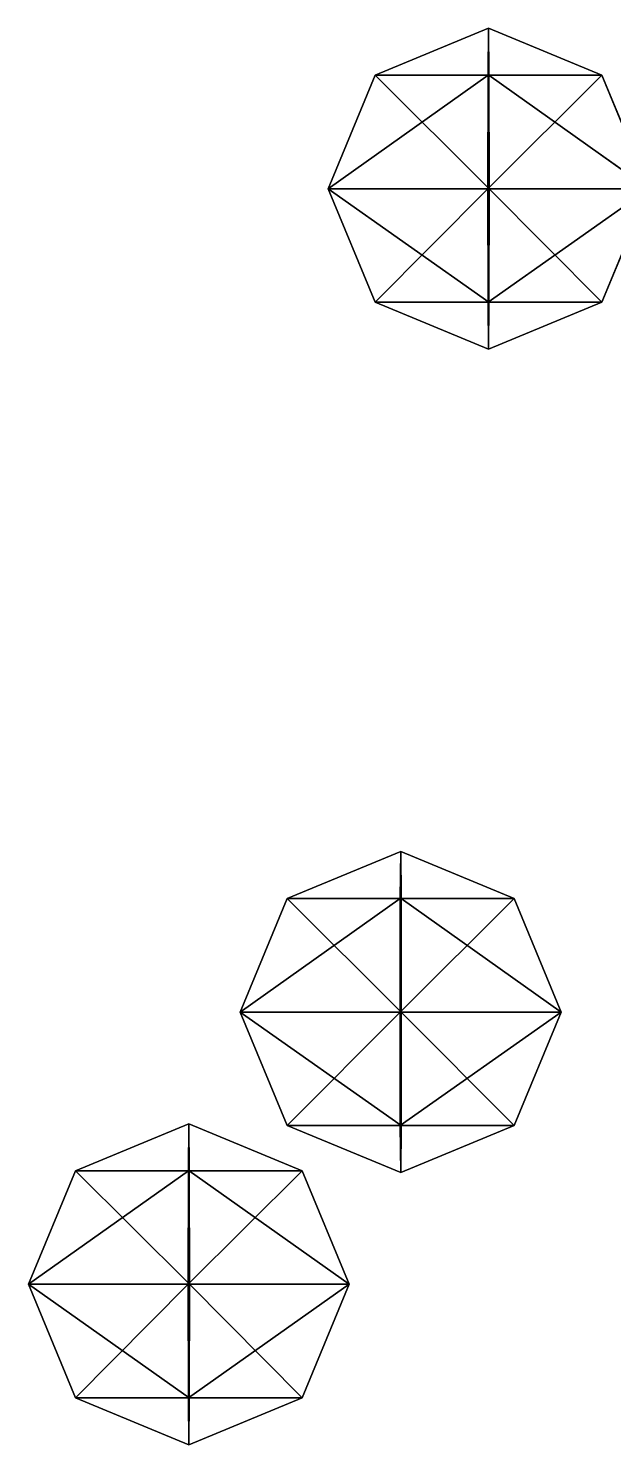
# Model space of a CAD drawing. Header units: metres. Extents: x -221 to 289, y -256 to 250.
# Drawn here: x 9.96 to 24.55, y -140.28 to -104.96 of the extents above; entities that cross this region are included whole.
import ezdxf

# ---------------------------------------------------------------- set-up
doc = ezdxf.new("R2010")
doc.units = ezdxf.units.M

msp = doc.modelspace()

# ---------------------------------------------------------------- linework, layer by layer
for p, q in [((21.430176, -104.96292, -684.50684), (18.601765, -106.13449, -684.4974)), ((21.430176, -104.96292, -684.50684), (21.420715, -106.13449, -687.33527)), ((21.430176, -104.96292, -684.50684), (24.258587, -106.13449, -684.5163)), ((21.430176, -104.96292, -684.50684), (21.439636, -106.13449, -681.6784)), ((18.601765, -106.13449, -684.4974), (17.430199, -108.96292, -684.49347)), ((21.420715, -106.13449, -687.33527), (17.430199, -108.96292, -684.49347)), ((21.439636, -106.13449, -681.6784), (18.601765, -106.13449, -684.4974)), ((18.601765, -106.13449, -684.4974), (21.420715, -106.13449, -687.33527)), ((18.601765, -106.13449, -684.4974), (21.443554, -108.96292, -680.50684)), ((21.420715, -106.13449, -687.33527), (21.416798, -108.96292, -688.50684)), ((24.258587, -106.13449, -684.5163), (21.416798, -108.96292, -688.50684)), ((21.420715, -106.13449, -687.33527), (24.258587, -106.13449, -684.5163)), ((24.258587, -106.13449, -684.5163), (21.439636, -106.13449, -681.6784)), ((21.439636, -106.13449, -681.6784), (25.430153, -108.96292, -684.5202)), ((21.439636, -106.13449, -681.6784), (21.443554, -108.96292, -680.50684)), ((24.258587, -106.13449, -684.5163), (25.430153, -108.96292, -684.5202)), ((21.443554, -108.96292, -680.50684), (17.430199, -108.96292, -684.49347)), ((17.430199, -108.96292, -684.49347), (21.416798, -108.96292, -688.50684)), ((17.430199, -108.96292, -684.49347), (21.439636, -111.79135, -681.6784)), ((17.430199, -108.96292, -684.49347), (18.601765, -111.79135, -684.4974)), ((21.416798, -108.96292, -688.50684), (18.601765, -111.79135, -684.4974)), ((21.416798, -108.96292, -688.50684), (25.430153, -108.96292, -684.5202)), ((21.416798, -108.96292, -688.50684), (21.420715, -111.79135, -687.33527)), ((25.430153, -108.96292, -684.5202), (21.420715, -111.79135, -687.33527)), ((21.443554, -108.96292, -680.50684), (21.439636, -111.79135, -681.6784)), ((25.430153, -108.96292, -684.5202), (21.443554, -108.96292, -680.50684)), ((21.443554, -108.96292, -680.50684), (24.258587, -111.79135, -684.5163)), ((25.430153, -108.96292, -684.5202), (24.258587, -111.79135, -684.5163)), ((21.439636, -111.79135, -681.6784), (18.601765, -111.79135, -684.4974)), ((18.601765, -111.79135, -684.4974), (21.420715, -111.79135, -687.33527)), ((18.601765, -111.79135, -684.4974), (21.430176, -112.96292, -684.50684)), ((21.420715, -111.79135, -687.33527), (24.258587, -111.79135, -684.5163)), ((21.420715, -111.79135, -687.33527), (21.430176, -112.96292, -684.50684)), ((24.258587, -111.79135, -684.5163), (21.430176, -112.96292, -684.50684)), ((21.439636, -111.79135, -681.6784), (21.430176, -112.96292, -684.50684)), ((24.258587, -111.79135, -684.5163), (21.439636, -111.79135, -681.6784)), ((19.24176, -125.495255, -697.129), (16.41335, -126.666824, -697.11957)), ((19.24176, -125.495255, -697.129), (19.2323, -126.666824, -699.95746)), ((19.24176, -125.495255, -697.129), (22.070171, -126.666824, -697.1385)), ((19.24176, -125.495255, -697.129), (19.25122, -126.666824, -694.3006)), ((16.41335, -126.666824, -697.11957), (15.241782, -129.49525, -697.11566)), ((19.2323, -126.666824, -699.95746), (15.241782, -129.49525, -697.11566)), ((19.25122, -126.666824, -694.3006), (16.41335, -126.666824, -697.11957)), ((16.41335, -126.666824, -697.11957), (19.2323, -126.666824, -699.95746)), ((16.41335, -126.666824, -697.11957), (19.255138, -129.49525, -693.129)), ((19.2323, -126.666824, -699.95746), (19.228382, -129.49525, -701.129)), ((22.070171, -126.666824, -697.1385), (19.228382, -129.49525, -701.129)), ((19.2323, -126.666824, -699.95746), (22.070171, -126.666824, -697.1385)), ((22.070171, -126.666824, -697.1385), (19.25122, -126.666824, -694.3006)), ((19.25122, -126.666824, -694.3006), (23.241737, -129.49525, -697.1424)), ((19.25122, -126.666824, -694.3006), (19.255138, -129.49525, -693.129)), ((22.070171, -126.666824, -697.1385), (23.241737, -129.49525, -697.1424)), ((19.255138, -129.49525, -693.129), (15.241782, -129.49525, -697.11566)), ((15.241782, -129.49525, -697.11566), (19.228382, -129.49525, -701.129)), ((15.241782, -129.49525, -697.11566), (19.25122, -132.32368, -694.3006)), ((15.241782, -129.49525, -697.11566), (16.41335, -132.32368, -697.11957)), ((19.228382, -129.49525, -701.129), (16.41335, -132.32368, -697.11957)), ((19.228382, -129.49525, -701.129), (23.241737, -129.49525, -697.1424)), ((19.228382, -129.49525, -701.129), (19.2323, -132.32368, -699.95746)), ((23.241737, -129.49525, -697.1424), (19.2323, -132.32368, -699.95746)), ((19.255138, -129.49525, -693.129), (19.25122, -132.32368, -694.3006)), ((23.241737, -129.49525, -697.1424), (19.255138, -129.49525, -693.129)), ((19.255138, -129.49525, -693.129), (22.070171, -132.32368, -697.1385)), ((23.241737, -129.49525, -697.1424), (22.070171, -132.32368, -697.1385)), ((13.961227, -132.28424, -791.0296), (11.132816, -133.45581, -791.02014)), ((13.961227, -132.28424, -791.0296), (13.951768, -133.45581, -793.85803)), ((13.961227, -132.28424, -791.0296), (16.789639, -133.45581, -791.03906)), ((13.961227, -132.28424, -791.0296), (13.970687, -133.45581, -788.2012)), ((19.25122, -132.32368, -694.3006), (16.41335, -132.32368, -697.11957)), ((16.41335, -132.32368, -697.11957), (19.2323, -132.32368, -699.95746)), ((16.41335, -132.32368, -697.11957), (19.24176, -133.49525, -697.129)), ((19.2323, -132.32368, -699.95746), (22.070171, -132.32368, -697.1385)), ((19.2323, -132.32368, -699.95746), (19.24176, -133.49525, -697.129)), ((22.070171, -132.32368, -697.1385), (19.24176, -133.49525, -697.129)), ((19.25122, -132.32368, -694.3006), (19.24176, -133.49525, -697.129)), ((22.070171, -132.32368, -697.1385), (19.25122, -132.32368, -694.3006)), ((11.132816, -133.45581, -791.02014), (9.961249, -136.28424, -791.01624)), ((13.951768, -133.45581, -793.85803), (9.961249, -136.28424, -791.01624)), ((13.970687, -133.45581, -788.2012), (11.132816, -133.45581, -791.02014)), ((11.132816, -133.45581, -791.02014), (13.951768, -133.45581, -793.85803)), ((11.132816, -133.45581, -791.02014), (13.974606, -136.28424, -787.0296)), ((13.951768, -133.45581, -793.85803), (13.947849, -136.28424, -795.0296)), ((16.789639, -133.45581, -791.03906), (13.947849, -136.28424, -795.0296)), ((13.951768, -133.45581, -793.85803), (16.789639, -133.45581, -791.03906)), ((16.789639, -133.45581, -791.03906), (13.970687, -133.45581, -788.2012)), ((13.970687, -133.45581, -788.2012), (17.961205, -136.28424, -791.04297)), ((13.970687, -133.45581, -788.2012), (13.974606, -136.28424, -787.0296)), ((16.789639, -133.45581, -791.03906), (17.961205, -136.28424, -791.04297)), ((13.974606, -136.28424, -787.0296), (9.961249, -136.28424, -791.01624)), ((9.961249, -136.28424, -791.01624), (13.947849, -136.28424, -795.0296)), ((9.961249, -136.28424, -791.01624), (13.970687, -139.11267, -788.2012)), ((9.961249, -136.28424, -791.01624), (11.132816, -139.11267, -791.02014)), ((13.947849, -136.28424, -795.0296), (11.132816, -139.11267, -791.02014)), ((13.947849, -136.28424, -795.0296), (17.961205, -136.28424, -791.04297)), ((13.947849, -136.28424, -795.0296), (13.951768, -139.11267, -793.85803)), ((17.961205, -136.28424, -791.04297), (13.951768, -139.11267, -793.85803)), ((13.974606, -136.28424, -787.0296), (13.970687, -139.11267, -788.2012)), ((17.961205, -136.28424, -791.04297), (13.974606, -136.28424, -787.0296)), ((13.974606, -136.28424, -787.0296), (16.789639, -139.11267, -791.03906)), ((17.961205, -136.28424, -791.04297), (16.789639, -139.11267, -791.03906)), ((13.970687, -139.11267, -788.2012), (11.132816, -139.11267, -791.02014)), ((11.132816, -139.11267, -791.02014), (13.951768, -139.11267, -793.85803)), ((11.132816, -139.11267, -791.02014), (13.961227, -140.28424, -791.0296)), ((13.951768, -139.11267, -793.85803), (16.789639, -139.11267, -791.03906)), ((13.951768, -139.11267, -793.85803), (13.961227, -140.28424, -791.0296)), ((16.789639, -139.11267, -791.03906), (13.961227, -140.28424, -791.0296)), ((13.970687, -139.11267, -788.2012), (13.961227, -140.28424, -791.0296)), ((16.789639, -139.11267, -791.03906), (13.970687, -139.11267, -788.2012))]:
    msp.add_line(p, q)
for points in [[(21.439636, -106.13449, -681.6784), (21.430176, -104.96292, -684.50684), (18.601765, -106.13449, -684.4974), (18.601864, -106.13439, -684.49725)], [(18.601765, -106.13449, -684.4974), (21.430176, -104.96292, -684.50684), (21.420715, -106.13449, -687.33527), (21.420815, -106.13439, -687.33514)], [(21.420715, -106.13449, -687.33527), (21.430176, -104.96292, -684.50684), (24.258587, -106.13449, -684.5163), (24.258686, -106.13439, -684.5162)], [(24.258587, -106.13449, -684.5163), (21.430176, -104.96292, -684.50684), (21.439636, -106.13449, -681.6784), (21.439735, -106.13439, -681.6783)], [(17.430199, -108.96292, -684.49347), (18.601765, -106.13449, -684.4974), (21.420715, -106.13449, -687.33527), (21.420815, -106.13439, -687.33514)], [(21.443554, -108.96292, -680.50684), (18.601765, -106.13449, -684.4974), (17.430199, -108.96292, -684.49347), (17.430298, -108.96282, -684.49335)], [(17.430199, -108.96292, -684.49347), (21.420715, -106.13449, -687.33527), (21.416798, -108.96292, -688.50684), (21.416897, -108.96282, -688.5067)], [(21.443554, -108.96292, -680.50684), (21.439636, -106.13449, -681.6784), (18.601765, -106.13449, -684.4974), (18.601864, -106.13439, -684.49725)], [(21.416798, -108.96292, -688.50684), (21.420715, -106.13449, -687.33527), (24.258587, -106.13449, -684.5163), (24.258686, -106.13439, -684.5162)], [(21.416798, -108.96292, -688.50684), (24.258587, -106.13449, -684.5163), (25.430153, -108.96292, -684.5202), (25.430252, -108.96282, -684.5201)], [(25.430153, -108.96292, -684.5202), (24.258587, -106.13449, -684.5163), (21.439636, -106.13449, -681.6784), (21.439735, -106.13439, -681.6783)], [(25.430153, -108.96292, -684.5202), (21.439636, -106.13449, -681.6784), (21.443554, -108.96292, -680.50684), (21.443653, -108.96282, -680.5067)], [(21.416798, -108.96292, -688.50684), (21.416798, -108.96292, -688.50684), (17.430199, -108.96292, -684.49347), (17.430298, -108.96282, -684.49335)], [(21.439636, -111.79135, -681.6784), (21.443554, -108.96292, -680.50684), (17.430199, -108.96292, -684.49347), (17.430298, -108.96282, -684.49335)], [(18.601765, -111.79135, -684.4974), (17.430199, -108.96292, -684.49347), (21.416798, -108.96292, -688.50684), (21.416897, -108.96282, -688.5067)], [(21.439636, -111.79135, -681.6784), (17.430199, -108.96292, -684.49347), (18.601765, -111.79135, -684.4974), (18.601864, -111.79125, -684.49725)], [(18.601765, -111.79135, -684.4974), (21.416798, -108.96292, -688.50684), (21.420715, -111.79135, -687.33527), (21.420815, -111.79125, -687.33514)], [(21.420715, -111.79135, -687.33527), (21.416798, -108.96292, -688.50684), (25.430153, -108.96292, -684.5202), (25.430252, -108.96282, -684.5201)], [(21.420715, -111.79135, -687.33527), (25.430153, -108.96292, -684.5202), (24.258587, -111.79135, -684.5163), (24.258686, -111.79125, -684.5162)], [(24.258587, -111.79135, -684.5163), (21.443554, -108.96292, -680.50684), (21.439636, -111.79135, -681.6784), (21.439735, -111.79125, -681.6783)], [(24.258587, -111.79135, -684.5163), (25.430153, -108.96292, -684.5202), (21.443554, -108.96292, -680.50684), (21.443653, -108.96282, -680.5067)], [(21.420715, -111.79135, -687.33527), (21.420715, -111.79135, -687.33527), (18.601765, -111.79135, -684.4974), (18.601864, -111.79125, -684.49725)], [(21.430176, -112.96292, -684.50684), (21.439636, -111.79135, -681.6784), (18.601765, -111.79135, -684.4974), (18.601864, -111.79125, -684.49725)], [(21.430176, -112.96292, -684.50684), (18.601765, -111.79135, -684.4974), (21.420715, -111.79135, -687.33527), (21.420815, -111.79125, -687.33514)], [(21.430176, -112.96292, -684.50684), (21.420715, -111.79135, -687.33527), (24.258587, -111.79135, -684.5163), (24.258686, -111.79125, -684.5162)], [(21.430176, -112.96292, -684.50684), (24.258587, -111.79135, -684.5163), (21.439636, -111.79135, -681.6784), (21.439735, -111.79125, -681.6783)], [(19.25122, -126.666824, -694.3006), (19.24176, -125.495255, -697.129), (16.41335, -126.666824, -697.11957), (16.413448, -126.666725, -697.11945)], [(16.41335, -126.666824, -697.11957), (19.24176, -125.495255, -697.129), (19.2323, -126.666824, -699.95746), (19.232399, -126.666725, -699.95734)], [(19.2323, -126.666824, -699.95746), (19.24176, -125.495255, -697.129), (22.070171, -126.666824, -697.1385), (22.07027, -126.666725, -697.13837)], [(22.070171, -126.666824, -697.1385), (19.24176, -125.495255, -697.129), (19.25122, -126.666824, -694.3006), (19.25132, -126.666725, -694.3005)], [(15.241782, -129.49525, -697.11566), (16.41335, -126.666824, -697.11957), (19.2323, -126.666824, -699.95746), (19.232399, -126.666725, -699.95734)], [(19.255138, -129.49525, -693.129), (16.41335, -126.666824, -697.11957), (15.241782, -129.49525, -697.11566), (15.241882, -129.49515, -697.11554)], [(15.241782, -129.49525, -697.11566), (19.2323, -126.666824, -699.95746), (19.228382, -129.49525, -701.129), (19.228481, -129.49515, -701.1289)], [(19.255138, -129.49525, -693.129), (19.25122, -126.666824, -694.3006), (16.41335, -126.666824, -697.11957), (16.413448, -126.666725, -697.11945)], [(19.228382, -129.49525, -701.129), (19.2323, -126.666824, -699.95746), (22.070171, -126.666824, -697.1385), (22.07027, -126.666725, -697.13837)], [(19.228382, -129.49525, -701.129), (22.070171, -126.666824, -697.1385), (23.241737, -129.49525, -697.1424), (23.241837, -129.49515, -697.1423)], [(23.241737, -129.49525, -697.1424), (22.070171, -126.666824, -697.1385), (19.25122, -126.666824, -694.3006), (19.25132, -126.666725, -694.3005)], [(23.241737, -129.49525, -697.1424), (19.25122, -126.666824, -694.3006), (19.255138, -129.49525, -693.129), (19.255238, -129.49515, -693.1289)], [(19.228382, -129.49525, -701.129), (19.228382, -129.49525, -701.129), (15.241782, -129.49525, -697.11566), (15.241882, -129.49515, -697.11554)], [(19.25122, -132.32368, -694.3006), (19.255138, -129.49525, -693.129), (15.241782, -129.49525, -697.11566), (15.241882, -129.49515, -697.11554)], [(16.41335, -132.32368, -697.11957), (15.241782, -129.49525, -697.11566), (19.228382, -129.49525, -701.129), (19.228481, -129.49515, -701.1289)], [(19.25122, -132.32368, -694.3006), (15.241782, -129.49525, -697.11566), (16.41335, -132.32368, -697.11957), (16.413448, -132.32358, -697.11945)], [(16.41335, -132.32368, -697.11957), (19.228382, -129.49525, -701.129), (19.2323, -132.32368, -699.95746), (19.232399, -132.32358, -699.95734)], [(19.2323, -132.32368, -699.95746), (19.228382, -129.49525, -701.129), (23.241737, -129.49525, -697.1424), (23.241837, -129.49515, -697.1423)], [(19.2323, -132.32368, -699.95746), (23.241737, -129.49525, -697.1424), (22.070171, -132.32368, -697.1385), (22.07027, -132.32358, -697.13837)], [(22.070171, -132.32368, -697.1385), (19.255138, -129.49525, -693.129), (19.25122, -132.32368, -694.3006), (19.25132, -132.32358, -694.3005)], [(22.070171, -132.32368, -697.1385), (23.241737, -129.49525, -697.1424), (19.255138, -129.49525, -693.129), (19.255238, -129.49515, -693.1289)], [(13.970687, -133.45581, -788.2012), (13.961227, -132.28424, -791.0296), (11.132816, -133.45581, -791.02014), (11.132916, -133.4557, -791.02)], [(11.132816, -133.45581, -791.02014), (13.961227, -132.28424, -791.0296), (13.951768, -133.45581, -793.85803), (13.951868, -133.4557, -793.8579)], [(13.951768, -133.45581, -793.85803), (13.961227, -132.28424, -791.0296), (16.789639, -133.45581, -791.03906), (16.789738, -133.4557, -791.03894)], [(16.789639, -133.45581, -791.03906), (13.961227, -132.28424, -791.0296), (13.970687, -133.45581, -788.2012), (13.970787, -133.4557, -788.20105)], [(19.2323, -132.32368, -699.95746), (19.2323, -132.32368, -699.95746), (16.41335, -132.32368, -697.11957), (16.413448, -132.32358, -697.11945)], [(19.24176, -133.49525, -697.129), (19.25122, -132.32368, -694.3006), (16.41335, -132.32368, -697.11957), (16.413448, -132.32358, -697.11945)], [(19.24176, -133.49525, -697.129), (16.41335, -132.32368, -697.11957), (19.2323, -132.32368, -699.95746), (19.232399, -132.32358, -699.95734)], [(19.24176, -133.49525, -697.129), (19.2323, -132.32368, -699.95746), (22.070171, -132.32368, -697.1385), (22.07027, -132.32358, -697.13837)], [(19.24176, -133.49525, -697.129), (22.070171, -132.32368, -697.1385), (19.25122, -132.32368, -694.3006), (19.25132, -132.32358, -694.3005)], [(9.961249, -136.28424, -791.01624), (11.132816, -133.45581, -791.02014), (13.951768, -133.45581, -793.85803), (13.951868, -133.4557, -793.8579)], [(13.974606, -136.28424, -787.0296), (11.132816, -133.45581, -791.02014), (9.961249, -136.28424, -791.01624), (9.96135, -136.28413, -791.0161)], [(9.961249, -136.28424, -791.01624), (13.951768, -133.45581, -793.85803), (13.947849, -136.28424, -795.0296), (13.947949, -136.28413, -795.0295)], [(13.974606, -136.28424, -787.0296), (13.970687, -133.45581, -788.2012), (11.132816, -133.45581, -791.02014), (11.132916, -133.4557, -791.02)], [(13.947849, -136.28424, -795.0296), (13.951768, -133.45581, -793.85803), (16.789639, -133.45581, -791.03906), (16.789738, -133.4557, -791.03894)], [(13.947849, -136.28424, -795.0296), (16.789639, -133.45581, -791.03906), (17.961205, -136.28424, -791.04297), (17.961304, -136.28413, -791.04285)], [(17.961205, -136.28424, -791.04297), (16.789639, -133.45581, -791.03906), (13.970687, -133.45581, -788.2012), (13.970787, -133.4557, -788.20105)], [(17.961205, -136.28424, -791.04297), (13.970687, -133.45581, -788.2012), (13.974606, -136.28424, -787.0296), (13.974706, -136.28413, -787.0295)], [(13.947849, -136.28424, -795.0296), (13.947849, -136.28424, -795.0296), (9.961249, -136.28424, -791.01624), (9.96135, -136.28413, -791.0161)], [(13.970687, -139.11267, -788.2012), (13.974606, -136.28424, -787.0296), (9.961249, -136.28424, -791.01624), (9.96135, -136.28413, -791.0161)], [(11.132816, -139.11267, -791.02014), (9.961249, -136.28424, -791.01624), (13.947849, -136.28424, -795.0296), (13.947949, -136.28413, -795.0295)], [(13.970687, -139.11267, -788.2012), (9.961249, -136.28424, -791.01624), (11.132816, -139.11267, -791.02014), (11.132916, -139.11256, -791.02)], [(11.132816, -139.11267, -791.02014), (13.947849, -136.28424, -795.0296), (13.951768, -139.11267, -793.85803), (13.951868, -139.11256, -793.8579)], [(13.951768, -139.11267, -793.85803), (13.947849, -136.28424, -795.0296), (17.961205, -136.28424, -791.04297), (17.961304, -136.28413, -791.04285)], [(13.951768, -139.11267, -793.85803), (17.961205, -136.28424, -791.04297), (16.789639, -139.11267, -791.03906), (16.789738, -139.11256, -791.03894)], [(16.789639, -139.11267, -791.03906), (13.974606, -136.28424, -787.0296), (13.970687, -139.11267, -788.2012), (13.970787, -139.11256, -788.20105)], [(16.789639, -139.11267, -791.03906), (17.961205, -136.28424, -791.04297), (13.974606, -136.28424, -787.0296), (13.974706, -136.28413, -787.0295)], [(13.951768, -139.11267, -793.85803), (13.951768, -139.11267, -793.85803), (11.132816, -139.11267, -791.02014), (11.132916, -139.11256, -791.02)], [(13.961227, -140.28424, -791.0296), (13.970687, -139.11267, -788.2012), (11.132816, -139.11267, -791.02014), (11.132916, -139.11256, -791.02)], [(13.961227, -140.28424, -791.0296), (11.132816, -139.11267, -791.02014), (13.951768, -139.11267, -793.85803), (13.951868, -139.11256, -793.8579)], [(13.961227, -140.28424, -791.0296), (13.951768, -139.11267, -793.85803), (16.789639, -139.11267, -791.03906), (16.789738, -139.11256, -791.03894)], [(13.961227, -140.28424, -791.0296), (16.789639, -139.11267, -791.03906), (13.970687, -139.11267, -788.2012), (13.970787, -139.11256, -788.20105)]]:
    msp.add_3dface(points)

doc.saveas('drawing.dxf')
